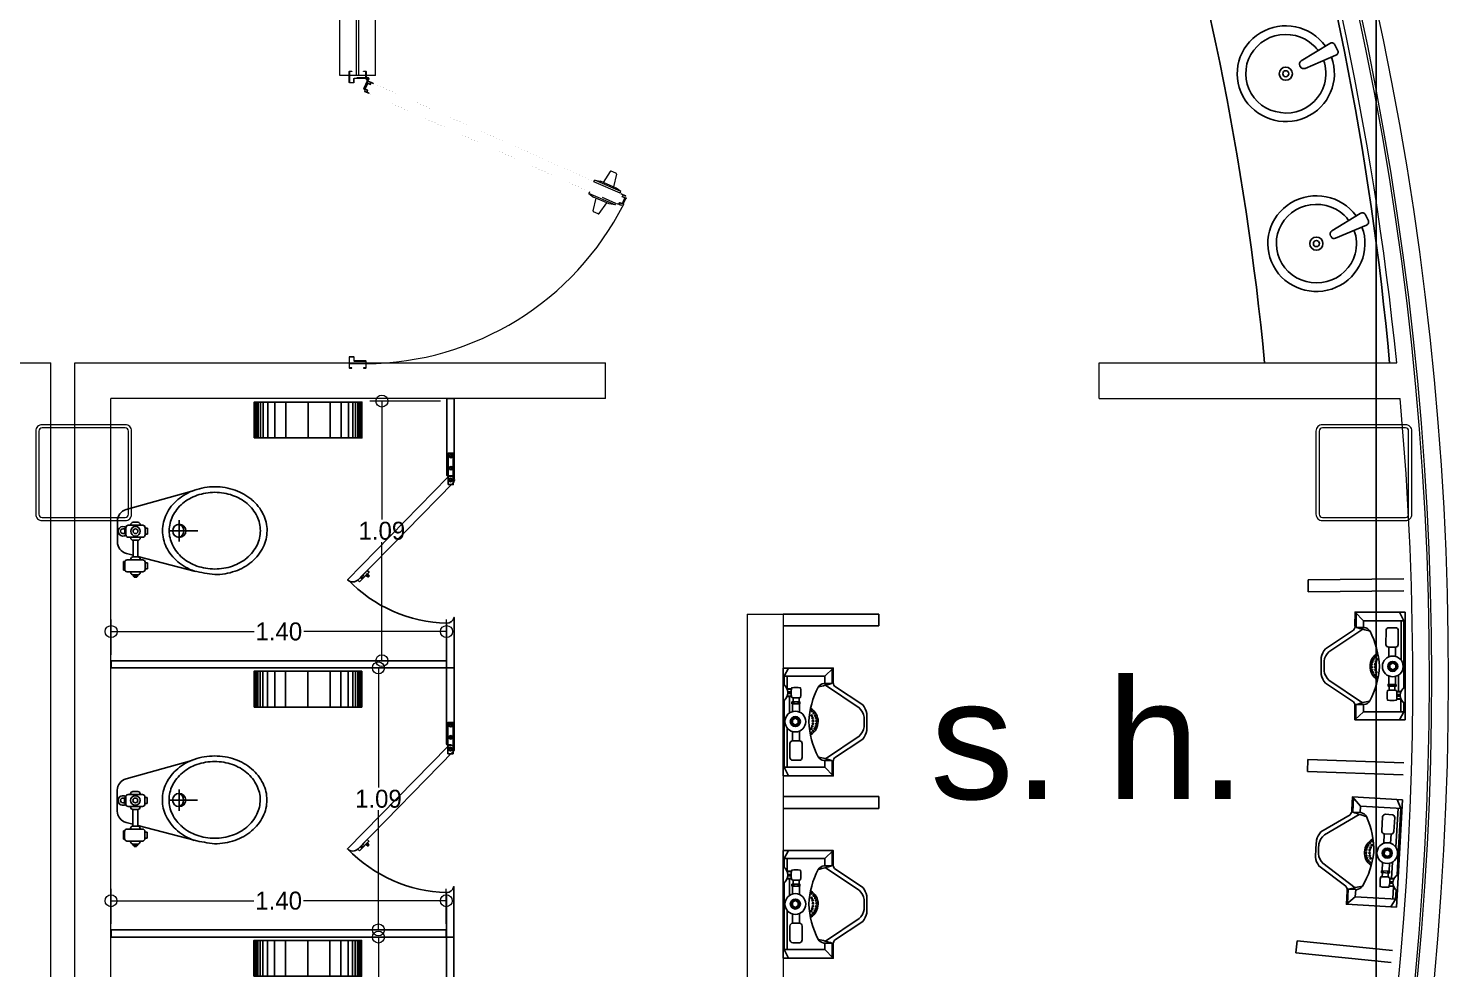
# Model space of a CAD drawing. Header units: millimetres. Extents: x 744843 to 745492, y 2520966 to 2521458.
# Drawn here: x 745466.91 to 745472.84, y 2521147.85 to 2521151.78 of the extents above; entities that cross this region are included whole.
import ezdxf

# ---------------------------------------------------------------- set-up
doc = ezdxf.new("R2010")
doc.units = ezdxf.units.MM
doc.header["$PDMODE"] = 35
doc.header["$PDSIZE"] = 1
for name, color, linetype, lineweight in [('A-Columnas_Secun', 74, 'Continuous', 20), ('A_Cotas_Interiores', 8, 'Continuous', 20), ('A_Muros', 30, 'Continuous', 20), ('A_Puertas', 8, 'Continuous', 0), ('A_Textos', 4, 'Continuous', 20), ('A_Ventanas', 4, 'Continuous', 20)]:
    doc.layers.add(name, color=color, linetype=linetype, lineweight=lineweight)
for name, color, linetype in [('A_Ejes', 8, 'Continuous'), ('A_Mamparas de Baño', 43, 'Continuous'), ('A_Muebles_fijos', 8, 'Continuous')]:
    doc.layers.add(name, color=color, linetype=linetype)
doc.styles.add('escal 300', font='arial.ttf', dxfattribs={"height": 0.5})
doc.dimstyles.new('EJES', dxfattribs={"dimtxt": 0.25, "dimasz": 0.25, "dimexe": 0.5, "dimexo": 0.25, "dimgap": 0.01, "dimtad": 0, "dimtih": 1, "dimtoh": 1, "dimzin": 4, "dimdsep": 46, "dimtxsty": 'Standard', "dimblk": 'ORIGIN', "dimcen": 0.09, "dimclrd": 8, "dimclre": 8, "dimclrt": 4, "dimadec": 1, "dimazin": 0, "dimtfac": 1, "dimtofl": 0, "dimtmove": 2, "dimatfit": 3, "dimfxl": 0.15, "dimtolj": 1, "dimtzin": 0, "dimlwd": -1, "dimlwe": -1, "dimarcsym": 0})

# ---------------------------------------------------------------- blocks, each defined once
blk = doc.blocks.new('MINGIT')
at = {"layer": 'A_Muebles_fijos'}
for p, q in [((0, 0.2246), (0, -0.2254)), ((0.0054, 0.1913), (0.0232, 0.2246)), ((0.0054, 0.1913), (0.0054, 0.1539)), ((0.017, 0.1913), (0.017, 0.139)), ((0.2095, 0.2246), (0.1742, 0.1913)), ((0.2051, 0.1611), (0.2051, 0.2221)), ((0.0172, 0.1384), (0.0353, 0.1384)), ((0.0177, 0.1372), (0.0353, 0.1372)), ((0.0205, 0.1254), (0.0341, 0.1254)), ((0.0205, 0.1192), (0.0341, 0.1192)), ((0.1742, 0.1611), (0.2051, 0.1611)), ((0.2095, 0.1694), (0.2051, 0.1611)), ((0.0054, 0.0908), (0.0054, 0.0013)), ((0.01, 0.0971), (0.01, 0.0971)), ((0.0172, 0.1062), (0.0353, 0.1062)), ((0.0177, 0.1074), (0.0353, 0.1074)), ((0.027, 0.1056), (0.027, 0.0373)), ((0.0397, 0.0432), (0.0397, 0.0762)), ((0.0404, 0.0762), (0.0404, 0.0838)), ((0.0421, 0.0838), (0.0421, 0.101)), ((0.0445, 0.0762), (0.0445, 0.0838)), ((0.0634, 0.0762), (0.0634, 0.0838)), ((0.067, 0.0838), (0.067, 0.101)), ((0.0676, 0.0762), (0.0676, 0.0838)), ((0.0683, 0.0413), (0.0683, 0.0762)), ((0.0054, 0.0013), (0.0054, -0.1887)), ((0.017, -0.0253), (0.017, -0.1887)), ((0.0397, -0.0792), (0.0397, -0.0406)), ((0.0683, -0.0791), (0.0683, -0.0387)), ((0.1742, -0.1618), (0.2051, -0.1618)), ((0.2051, -0.1618), (0.2051, -0.2228)), ((0.2095, -0.1702), (0.2051, -0.1618)), ((0.0054, -0.1887), (0.0232, -0.2254)), ((0.2095, -0.2254), (0.1742, -0.1887))]:
    blk.add_line(p, q, dxfattribs=at)
for points in [[(0, 0.2246), (0.2095, 0.2246), (0.2095, 0.1694, 0.210234), (0.2156, 0.1495), (0.333, 0.071, -0.126523), (0.35, 0.0355), (0.35, -0.0004)], [(0, 0.1913), (0.1742, 0.1913), (0.1742, 0.1611), (0.171, 0.1611, 0.203201), (0.1467, 0.1457, 0.099346), (0.1072, 0.0013, 6.040533)], [(0.3386, -0.0004), (0.3386, 0.0203, 0.17302), (0.3181, 0.0589), (0.1772, 0.1531)], [(0, -0.1887), (0.1742, -0.1887), (0.1742, -0.1618), (0.171, -0.1618, -0.203201), (0.1467, -0.1465, -0.102946), (0.1072, 0.0013, -6.040533)], [(0, -0.2254), (0.2095, -0.2254), (0.2095, -0.1702, -0.210234), (0.2156, -0.1503), (0.333, -0.0717, 0.126523), (0.35, -0.0362), (0.35, -0.0004)], [(0.3386, -0.0004), (0.3386, -0.021, -0.17302), (0.3181, -0.0597), (0.1772, -0.1538)]]:
    blk.add_lwpolyline(points, format="xyb", dxfattribs=at)
for points in [[(0.0361, 0.1018, 0.075396), (0.0729, 0.1018, 0.080058), (0.0729, 0.1428, 0.085946), (0.0361, 0.1428, 0.104118), (0.0361, 0.1018)], [(0.0799, -0.1487), (0.0799, -0.0907, 0.414214), (0.0683, -0.0791), (0.0405, -0.0791, 0.414214), (0.0289, -0.0907), (0.0289, -0.1487, 0.414214), (0.0405, -0.1603), (0.0683, -0.1603, 0.414214)]]:
    blk.add_lwpolyline(points, format="xyb", close=True, dxfattribs=at)
for points in [[(0.0373, 0.0762), (0.0373, 0.0838), (0.0707, 0.0838), (0.0707, 0.0762)], [(0.0514, 0.0157), (0.0389, 0.0085), (0.0389, -0.0059), (0.0514, -0.0131), (0.0638, -0.0059), (0.0638, 0.0085)]]:
    blk.add_lwpolyline(points, close=True, dxfattribs=at)
for centre, radius in [((0.0514, 0.0013), 0.0434), ((0.0514, 0.0013), 0.0209), ((0.0514, 0.0013), 0.0176), ((0.1197, 0.0267), 0.003), ((0.1201, 0.0458), 0.003), ((0.1235, 0.0166), 0.003), ((0.1254, 0.0045), 0.003), ((0.1284, 0.037), 0.003), ((0.1347, 0.0267), 0.003), ((0.1384, 0.0166), 0.003), ((0.1403, 0.0045), 0.003), ((0.1168, -0.0459), 0.003), ((0.1177, -0.0279), 0.003), ((0.1222, -0.018), 0.003), ((0.1248, -0.0076), 0.003), ((0.1256, -0.0377), 0.003), ((0.1327, -0.0279), 0.003), ((0.1371, -0.018), 0.003), ((0.1397, -0.0076), 0.003)]:
    blk.add_circle(centre, radius, dxfattribs=at)
for centre, radius, start, end in [((-0.0198, 0.1223), 0.0403, 299.33069, 60.66931), ((-0.0139, 0.8746), 0.7463, 282.43053, 287.06669), ((0.0816, 0.0013), 0.065, 301.75456, 57.79255), ((-0.0139, -0.8753), 0.7463, 72.93331, 77.56947)]:
    blk.add_arc(centre, radius, start, end, dxfattribs=at)
blk = doc.blocks.new('_Origin')
at = {"color": 0, "linetype": 'ByBlock', "lineweight": -2}
blk.add_line((0, 0), (-1, 0), dxfattribs=at)
blk.add_circle((0, 0), 0.5, dxfattribs=at)
blk = doc.blocks.new('*D260')
at = {"layer": 'A_Cotas_Interiores', "color": 8, "transparency": 16777216}
for p, q in [((745468.6326, 2521150.2185), (745468.3376, 2521150.2185)), ((745468.3876, 2521150.1685), (745468.3876, 2521149.7235)), ((745468.3876, 2521149.1835), (745468.3876, 2521149.6285)), ((745468.6326, 2521149.1335), (745468.3376, 2521149.1335))]:
    blk.add_line(p, q, dxfattribs=at)
at = {"layer": 'Defpoints', "color": 0, "transparency": 16777216}
for p in [(745468.3876, 2521150.2185), (745468.6576, 2521150.2185), (745468.6576, 2521149.1335)]:
    blk.add_point(p, dxfattribs=at)
at = {"layer": 'A_Cotas_Interiores', "color": 8, "transparency": 16777216, "xscale": 0.05, "yscale": 0.05, "zscale": 0.05}
for p, rotation in [((745468.3876, 2521150.2185), 90), ((745468.3876, 2521149.1335), 270)]:
    blk.add_blockref('_Origin', p, dxfattribs=dict(at, rotation=rotation))
at = {"layer": 'A_Cotas_Interiores', "color": 4, "transparency": 16777216, "insert": (745468.3876, 2521149.676), "char_height": 0.075, "attachment_point": 5}
blk.add_mtext('\\A1;1.09', dxfattribs=at)
blk = doc.blocks.new('Porta_rollo_planta')
at = {"layer": 'A_Muebles_fijos'}
for p, q in [((0.0043, -0.15), (0.0043, 0)), ((0.0095, -0.15), (0.0095, 0)), ((0.0166, -0.15), (0.0166, 0)), ((0.0262, -0.15), (0.0262, 0)), ((0.0372, -0.15), (0.0372, 0)), ((0.0566, -0.15), (0.0566, 0)), ((0.0869, -0.15), (0.0869, 0)), ((0.1321, -0.15), (0.1321, 0)), ((0.225, -0.15), (0.225, 0)), ((0.3179, -0.15), (0.3179, 0)), ((0.3631, -0.15), (0.3631, 0)), ((0.3934, -0.15), (0.3934, 0)), ((0.4128, -0.15), (0.4128, 0)), ((0.4238, -0.15), (0.4238, 0)), ((0.4334, -0.15), (0.4334, 0)), ((0.4405, -0.15), (0.4405, 0)), ((0.4457, -0.15), (0.4457, 0))]:
    blk.add_line(p, q, dxfattribs=at)
at = {"layer": 'A_Muebles_fijos', "ltscale": 0.0065}
blk.add_lwpolyline([(0.45, -0.15), (0.45, 0), (0, 0), (0, -0.15)], close=True, dxfattribs=at)
blk = doc.blocks.new('MUBA03PL')
at = {"layer": 'A_Muebles_fijos', "linetype": 'ByBlock'}
for p, q in [((0.0021, 0.1824), (0.0221, 0.1824)), ((0.0021, 0.1774), (0.0021, 0.1824)), ((0.0071, 0.1824), (0.0071, 0.1874)), ((0.0071, 0.1874), (0.0171, 0.1874)), ((0.0171, 0.1824), (0.0171, 0.1874)), ((0.0221, 0.1774), (0.0221, 0.1824)), ((-0.0379, 0.1574), (-0.0329, 0.1574)), ((-0.0379, 0.1574), (-0.0379, 0.1224)), ((-0.0379, 0.1224), (-0.0329, 0.1224)), ((-0.0329, 0.1549), (-0.0329, 0.1249)), ((-0.0229, 0.1649), (0.0421, 0.1649)), ((-0.0079, 0.1649), (-0.0079, 0.1674)), ((0.0021, 0.1774), (0.0221, 0.1774)), ((0.0321, 0.1649), (0.0321, 0.1674)), ((0.0521, 0.1549), (0.0521, 0.1249)), ((0.0521, 0.1524), (0.0621, 0.1524)), ((0.0521, 0.1274), (0.0621, 0.1274)), ((0.0621, 0.1524), (0.0621, 0.1274)), ((-0.0229, 0.1149), (0.0421, 0.1149)), ((-0.0079, 0.1149), (-0.0079, 0.1124)), ((0.0021, 0.1024), (0.0021, 0.0329)), ((0.0021, 0.1024), (0.0221, 0.1024)), ((0.0221, 0.1024), (0.0221, 0.0329)), ((0.0321, 0.1149), (0.0321, 0.1124)), ((-0.0403, 0.0054), (-0.0329, 0.0054)), ((-0.0329, 0.0079), (-0.0279, 0.0079)), ((-0.0329, 0.0079), (-0.0329, -0.0171)), ((-0.0279, 0.0104), (-0.0279, -0.0196)), ((-0.0179, 0.0204), (0.0421, 0.0204)), ((-0.0079, 0.0204), (-0.0079, 0.0229)), ((0.0021, 0.0329), (0.0221, 0.0329)), ((0.0321, 0.0204), (0.0321, 0.0229)), ((0.0521, 0.0104), (0.0521, -0.0196)), ((0.0521, 0.0079), (0.0621, 0.0079)), ((0.0621, 0.0079), (0.0621, -0.0171)), ((-0.0403, -0.0146), (-0.0329, -0.0146)), ((-0.0329, -0.0171), (-0.0279, -0.0171)), ((-0.0179, -0.0296), (0.0421, -0.0296)), ((-0.0079, -0.0296), (-0.0079, -0.0321)), ((0.0021, -0.0421), (0.0221, -0.0421)), ((0.0321, -0.0296), (0.0321, -0.0321)), ((0.0521, -0.0171), (0.0621, -0.0171))]:
    blk.add_line(p, q, dxfattribs=at)
at = {"layer": 'A_Muebles_fijos'}
for p, q in [((0.0221, 0.1004), (0.2627, 0.163)), ((-0.026, 0.0878), (0.0021, 0.0951)), ((-0.0633, -0.0473), (-0.0634, 0.0394)), ((0.1949, -0.0506), (0.1948, 0.0381)), ((0.1558, -0.0063), (0.2719, -0.0063)), ((-0.0268, -0.0954), (0.2474, -0.1722))]:
    blk.add_line(p, q, dxfattribs=at)
at = {"layer": 'A_Muebles_fijos', "linetype": 'ByBlock'}
for radius in [0.02, 0.01]:
    blk.add_circle((0.0121, -0.0046), radius, dxfattribs=at)
for centre, radius, start, end in [((-0.0229, 0.1549), 0.01, 90, 180), ((-0.0229, 0.1249), 0.01, 180, 270), ((0.0021, 0.1674), 0.01, 90, 180), ((0.0221, 0.1674), 0.01, 0, 90), ((0.0421, 0.1549), 0.01, 0, 90), ((0.0421, 0.1249), 0.01, 270, 0), ((0.0021, 0.1124), 0.01, 180, 270), ((0.0221, 0.1124), 0.01, 270, 360), ((-0.0403, -0.0046), 0.02, 51.65328, 308.35042), ((-0.0403, -0.0046), 0.01, 90, 273.71895), ((-0.0179, 0.0104), 0.01, 90, 180), ((0.0021, 0.0229), 0.01, 90, 180), ((0.0221, 0.0229), 0.01, 0, 90), ((0.0421, 0.0104), 0.01, 0, 90), ((-0.0179, -0.0196), 0.01, 180, 270), ((0.0021, -0.0321), 0.01, 180, 270), ((0.0221, -0.0321), 0.01, 270, 360), ((0.0421, -0.0196), 0.01, 270, 0)]:
    blk.add_arc(centre, radius, start, end, dxfattribs=at)
at = {"layer": 'A_Muebles_fijos'}
for centre, radius, start, end in [((-0.0134, 0.0395), 0.05, 104.59509, 180.06033), ((0.1845, -0.0063), 0.0293, 290.71534, 69.40531), ((-0.0133, -0.0472), 0.05, 180.06033, 254.34528)]:
    blk.add_arc(centre, radius, start, end, dxfattribs=at)
at = {"layer": 'A_Muebles_fijos', "extrusion": (0, 0, -1)}
for centre, major_axis, start_param, end_param in [((0.3106, -0.0222), (0.1338, -0.1338), 2.813062, 3.227029), ((0.3304, -0.0457), (0.1556, -0.1556), 3.227029, 3.590943), ((0.3321, -0.0405), (-0.1357, -0.1357), 1.655624, 2.019763), ((0.4731, -0.8453), (-0.7283, -0.7283), 2.145678, 2.22961), ((0.3433, -0.0726), (-0.1597, -0.1597), 2.019763, 2.355142), ((0.3433, -0.0827), (-0.1833, -0.1833), 2.355142, 2.690137), ((0.3433, -0.0726), (-0.1597, -0.1597), 2.355142, 2.69052), ((0.3545, -0.0405), (-0.1357, -0.1357), 2.69052, 3.054659), ((0.3562, -0.0457), (-0.1556, -0.1556), 2.690137, 3.054051), ((0.376, -0.0221), (0.1338, -0.1338), 4.624847, 5.038814), ((0.28, -0.0071), (-0.1097, -0.1097), 0.784345, 1.242266), ((0.3149, -0.0201), (0.1168, -0.1168), 2.812573, 3.226421), ((0.3716, -0.0201), (0.1168, -0.1168), 4.625455, 5.039303), ((0.4065, -0.007), (-0.1097, -0.1097), 3.468017, 3.925938), ((0.2884, -0.0071), (0.0959, -0.0959), 2.355142, 2.812573), ((0.1949, -0.0063), (-0.0194, -0.0194), 4.712389, 10.995574), ((0.3981, -0.007), (0.0959, -0.0959), 5.039303, 5.496734), ((0.28, -0.0071), (-0.1097, -0.1097), 0.326425, 0.784345), ((0.2884, -0.0071), (-0.0959, -0.0959), 0.326914, 0.784345), ((0.3981, -0.007), (-0.0959, -0.0959), 3.925938, 4.383369), ((0.4065, -0.007), (-0.1097, -0.1097), 3.925938, 4.383859), ((0.3105, 0.008), (0.1338, -0.1338), 1.483255, 1.897221), ((0.3149, 0.006), (-0.1168, -0.1168), -0.086934, 0.326914), ((0.3716, 0.006), (-0.1168, -0.1168), 4.383369, 4.797217), ((0.3759, 0.0081), (-0.1338, -0.1338), 4.383859, 4.797825), ((0.3303, 0.0316), (0.1556, -0.1556), 1.11934, 1.483255), ((0.332, 0.0264), (-0.1357, -0.1357), -0.451073, -0.086934), ((0.3432, 0.0686), (0.1833, -0.1833), 0.784345, 1.11934), ((0.3432, 0.0585), (-0.1597, -0.1597), -0.786451, -0.451073), ((0.3432, 0.0585), (0.1597, -0.1597), 0.448967, 0.784345), ((0.3432, 0.0686), (0.1833, -0.1833), 0.44935, 0.784345), ((0.3544, 0.0264), (0.1357, -0.1357), 0.084828, 0.448967), ((0.3561, 0.0316), (-0.1556, -0.1556), -1.48536, -1.121446)]:
    blk.add_ellipse(centre, major_axis=major_axis, ratio=1, start_param=start_param, end_param=end_param, dxfattribs=at)
blk = doc.blocks.new('A-Mamparas_109_140')
at = {"layer": 'A_Mamparas de Baño', "color": 8}
for p, q in [((1.0514, 0.3883), (1.0585, 0.3813)), ((1.076, 0.3821), (1.0682, 0.3898))]:
    blk.add_line(p, q, dxfattribs=at)
at = {"layer": 'A_Mamparas de Baño', "ltscale": 0.0065}
for points in [[(1.4334, 0.792), (1.4334, 0.792), (1.4334, 1.125), (1.4021, 1.125), (1.4021, 0.8054, 0.414214), (1.4046, 0.8029), (1.4178, 0.8029)], [(1.4294, 0.775, 1.037269), (1.4065, 0.7963), (0.9879, 0.368, 0.414214), (1.0321, 0.3685), (1.4294, 0.775)], [(1.4327, 0), (1.4014, 0, -0.414214), (1.4014, 0), (1.4014, 0.0213), (1.4014, 0.1863, 0.342838), (1.4327, 0.2106), (1.4327, 0)]]:
    blk.add_lwpolyline(points, format="xyb", dxfattribs=at)
at = {"layer": 'A_Mamparas de Baño', "color": 8}
for points in [[(1.4076, 0.766), (1.4293, 0.766), (1.4293, 0.8968), (1.4076, 0.8968)], [(1.0377, 0.36), (1.0305, 0.367), (1.07, 0.4074), (1.0772, 0.4004)], [(1.0377, 0.36), (1.0305, 0.367), (1.0514, 0.3883), (1.0585, 0.3813)]]:
    blk.add_lwpolyline(points, close=True, dxfattribs=at)
at = {"layer": 'A_Mamparas de Baño', "color": 8, "ltscale": 0.0065}
blk.add_lwpolyline([(1.4178, 0.8029, -0.315425), (1.4334, 0.792)], format="xyb", dxfattribs=at)
at = {"layer": 'A_Mamparas de Baño', "color": 8}
for points in [[(1.079, 0.3852, -0.135901), (1.0715, 0.3947), (1.0715, 0.3947), (1.0633, 0.3863, -0.135901), (1.073, 0.3791)], [(1.076, 0.3821, 0.129662), (1.0712, 0.3929), (1.0651, 0.3866, 0.129662), (1.076, 0.3821)]]:
    blk.add_lwpolyline(points, format="xyb", close=True, dxfattribs=at)
at = {"layer": 'A_Mamparas de Baño', "ltscale": 0.0065}
blk.add_lwpolyline([(1.4008, 0), (0, 0), (0, 0.03), (1.4008, 0.03)], close=True, dxfattribs=at)
at = {"layer": 'A_Mamparas de Baño', "color": 8}
for centre, radius in [((1.4192, 0.8858), 0.00744), ((1.4192, 0.8345), 0.00744), ((1.4192, 0.8858), 0.004), ((1.4192, 0.8345), 0.004), ((1.4178, 0.7855), 0.00744), ((1.4178, 0.7855), 0.004), ((1.0473, 0.377), 0.004)]:
    blk.add_circle(centre, radius, dxfattribs=at)
blk.add_arc((1.4169, 0.7797), 0.5936, 223.82167, 268.50902, dxfattribs=at)
at = {"layer": 'A_Muebles_fijos', "xscale": -1}
blk.add_blockref('Porta_rollo_planta', (1.0474, 1.111), dxfattribs=at)
at = {"layer": 'A_Muebles_fijos', "xscale": -1, "rotation": 180}
blk.add_blockref('MUBA03PL', (0.0896, 0.5662), dxfattribs=at)
blk = doc.blocks.new('*D264')
at = {"layer": 'A_Cotas_Interiores', "color": 8, "transparency": 16777216}
for p, q in [((745467.2568, 2521149.1585), (745467.2568, 2521149.3052)), ((745468.6576, 2521149.1585), (745468.6576, 2521149.3052)), ((745467.3068, 2521149.2552), (745467.8535, 2521149.2552)), ((745468.6076, 2521149.2552), (745468.061, 2521149.2552))]:
    blk.add_line(p, q, dxfattribs=at)
at = {"layer": 'Defpoints', "color": 0, "transparency": 16777216}
for p in [(745467.2568, 2521149.2552), (745467.2568, 2521149.1335), (745468.6576, 2521149.1335)]:
    blk.add_point(p, dxfattribs=at)
at = {"layer": 'A_Cotas_Interiores', "color": 8, "transparency": 16777216, "xscale": 0.05, "yscale": 0.05, "zscale": 0.05}
for p, rotation in [((745467.2568, 2521149.2552), 179.9999948954826), ((745468.6576, 2521149.2552), 359.9999948954826)]:
    blk.add_blockref('_Origin', p, dxfattribs=dict(at, rotation=rotation))
at = {"layer": 'A_Cotas_Interiores', "color": 4, "transparency": 16777216, "insert": (745467.9572, 2521149.2552), "char_height": 0.075, "attachment_point": 5}
blk.add_mtext('\\A1;1.40', dxfattribs=at)
blk = doc.blocks.new('*D265')
at = {"layer": 'A_Cotas_Interiores', "color": 8, "transparency": 16777216}
for p, q in [((745467.2561, 2521148.0335), (745467.2561, 2521148.1802)), ((745468.6569, 2521148.0335), (745468.6569, 2521148.1802)), ((745467.3061, 2521148.1302), (745467.8528, 2521148.1302)), ((745468.6069, 2521148.1302), (745468.0603, 2521148.1302))]:
    blk.add_line(p, q, dxfattribs=at)
at = {"layer": 'Defpoints', "color": 0, "transparency": 16777216}
for p in [(745467.2561, 2521148.1302), (745467.2561, 2521148.0085), (745468.6569, 2521148.0085)]:
    blk.add_point(p, dxfattribs=at)
at = {"layer": 'A_Cotas_Interiores', "color": 8, "transparency": 16777216, "xscale": 0.05, "yscale": 0.05, "zscale": 0.05}
for p, rotation in [((745467.2561, 2521148.1302), 179.9999948954826), ((745468.6569, 2521148.1302), 359.9999948954826)]:
    blk.add_blockref('_Origin', p, dxfattribs=dict(at, rotation=rotation))
at = {"layer": 'A_Cotas_Interiores', "color": 4, "transparency": 16777216, "insert": (745467.9565, 2521148.1302), "char_height": 0.075, "attachment_point": 5}
blk.add_mtext('\\A1;1.40', dxfattribs=at)
blk = doc.blocks.new('*D266')
at = {"layer": 'A_Cotas_Interiores', "color": 8, "transparency": 16777216}
for p, q in [((745468.3524, 2521147.9785), (745468.3232, 2521147.9785)), ((745468.3732, 2521147.9285), (745468.3732, 2521147.4785)), ((745468.3732, 2521146.9335), (745468.3732, 2521147.3835)), ((745468.3524, 2521146.8835), (745468.3232, 2521146.8835))]:
    blk.add_line(p, q, dxfattribs=at)
at = {"layer": 'Defpoints', "color": 0, "transparency": 16777216}
for p in [(745468.3732, 2521147.9785), (745468.3774, 2521147.9785), (745468.3774, 2521146.8835)]:
    blk.add_point(p, dxfattribs=at)
at = {"layer": 'A_Cotas_Interiores', "color": 8, "transparency": 16777216, "xscale": 0.05, "yscale": 0.05, "zscale": 0.05}
for p, rotation in [((745468.3732, 2521147.9785), 90), ((745468.3732, 2521146.8835), 270)]:
    blk.add_blockref('_Origin', p, dxfattribs=dict(at, rotation=rotation))
at = {"layer": 'A_Cotas_Interiores', "color": 4, "transparency": 16777216, "insert": (745468.3732, 2521147.431), "char_height": 0.075, "attachment_point": 5}
blk.add_mtext('\\A1;1.09', dxfattribs=at)
blk = doc.blocks.new('*D267')
at = {"layer": 'A_Cotas_Interiores', "color": 8, "transparency": 16777216}
for p, q in [((745468.3524, 2521149.1035), (745468.3232, 2521149.1035)), ((745468.3732, 2521149.0535), (745468.3732, 2521148.6035)), ((745468.3732, 2521148.0585), (745468.3732, 2521148.5085)), ((745468.3524, 2521148.0085), (745468.3232, 2521148.0085))]:
    blk.add_line(p, q, dxfattribs=at)
at = {"layer": 'Defpoints', "color": 0, "transparency": 16777216}
for p in [(745468.3732, 2521149.1035), (745468.3774, 2521149.1035), (745468.3774, 2521148.0085)]:
    blk.add_point(p, dxfattribs=at)
at = {"layer": 'A_Cotas_Interiores', "color": 8, "transparency": 16777216, "xscale": 0.05, "yscale": 0.05, "zscale": 0.05}
for p, rotation in [((745468.3732, 2521149.1035), 90), ((745468.3732, 2521148.0085), 270)]:
    blk.add_blockref('_Origin', p, dxfattribs=dict(at, rotation=rotation))
at = {"layer": 'A_Cotas_Interiores', "color": 4, "transparency": 16777216, "insert": (745468.3732, 2521148.556), "char_height": 0.075, "attachment_point": 5}
blk.add_mtext('\\A1;1.09', dxfattribs=at)
blk = doc.blocks.new('lavabo_d')
at = {"layer": 'A_Muebles_fijos'}
blk.add_lwpolyline([(0.1207, 0.2053, -0.440887), (0.1265, 0.1834), (0.0532, 0.0645, -0.388034), (0.0333, 0.0592), (0.0293, 0.0613, -0.388034), (0.0222, 0.0806), (0.0773, 0.209, -0.440887), (0.0985, 0.2167)], format="xyb", close=True, dxfattribs=at)
for radius in [0.0275, 0.0125]:
    blk.add_circle((0, 0), radius, dxfattribs=at)
blk.add_ellipse((0, 0.0001), major_axis=(0, 0.203), ratio=0.985222, start_param=-0.354571, end_param=5.666741, dxfattribs=at)
blk.add_open_spline([(0.0569, 0.1572), (0.025, 0.1692), (-0.0104, 0.1708), (-0.0982, 0.1465), (-0.144, 0.1), (-0.1738, -0.0126), (-0.1571, -0.0765), (-0.0766, -0.1591), (-0.0146, -0.1765), (0.0958, -0.1478), (0.1423, -0.1021), (0.1739, 0.0101), (0.1582, 0.0742), (0.1113, 0.1238), (0.1034, 0.1308), (0.0949, 0.1369)], degree=3, knots=[-0.354571, -0.354571, -0.354571, -0.354571, 0.266218, 0.266218, 1.308219, 1.308219, 2.35022, 2.35022, 3.39222, 3.39222, 4.434221, 4.434221, 5.476221, 5.476221, 5.666741, 5.666741, 5.666741, 5.666741], dxfattribs=at)
blk = doc.blocks.new('puerta 120')
at = {"layer": 'A_Puertas'}
for p, q in [((0.4962, 1.0697), (0.4939, 1.0706)), ((0.4079, 1.0464), (0.3994, 1.0269)), ((0.401, 1.0219), (0.446, 0.9924)), ((0.4114, 1.0483), (0.4653, 1.0366)), ((0.4843, 1.0667), (0.4367, 0.9574)), ((0.4696, 1.0466), (0.4414, 0.9818)), ((0.491, 1.0638), (0.4434, 0.9545)), ((0.4843, 1.0667), (0.4696, 1.0466)), ((0.491, 1.0638), (0.4843, 1.0667)), ((0.5404, 1.0423), (0.4929, 0.933)), ((0.5357, 1.0179), (0.5075, 0.9531)), ((0.5337, 1.0452), (0.5097, 0.9899)), ((0.5404, 1.0423), (0.5338, 1.0451)), ((0.5342, 1.0504), (0.5357, 1.0497)), ((0.5404, 1.0423), (0.5357, 1.0179)), ((0.4367, 0.9574), (0.4414, 0.9818)), ((0.4434, 0.9545), (0.4367, 0.9574)), ((0.4929, 0.933), (0.5075, 0.9531)), ((0.5644, 0.9508), (0.5121, 0.9637)), ((0.5766, 0.9764), (0.5314, 1.0079)), ((0.5777, 0.9726), (0.5692, 0.953)), ((0.4862, 0.9359), (0.4929, 0.933)), ((0, 0.0011), (0, -0.0666)), ((0.0095, 0.0044), (0.0095, 0.0022)), ((0.0095, 0.0011), (0.0095, -0.036)), ((0.011, 0.0034), (0.011, 0.0022)), ((0.011, 0.0011), (0.011, -0.036)), ((0.0196, 0.0079), (0.0554, -0.0077)), ((0.0197, 0.0096), (0.056, -0.0062)), ((0.0317, 0.0325), (0.0238, 0.0143)), ((0.0254, 0.015), (0.0289, 0.0229)), ((0.0289, 0.0229), (0.0357, 0.02)), ((0.0293, 0.0241), (0.0328, 0.032)), ((0.0373, 0.0206), (0.0293, 0.0241)), ((0.0357, 0.02), (0.0297, 0.0063)), ((0.0297, 0.0063), (0.0559, -0.005)), ((0.0328, 0.032), (0.0313, 0.0327)), ((0.0328, 0.032), (0.0317, 0.0325)), ((0.0324, 0.0092), (0.0373, 0.0206)), ((0.0562, -0.0011), (0.0324, 0.0092)), ((0.0559, -0.005), (0.0618, 0.0086)), ((0.0612, 0.0102), (0.0562, -0.0011)), ((0.0691, 0.0068), (0.0612, 0.0102)), ((0.0618, 0.0086), (0.0686, 0.0056)), ((0.0686, 0.0056), (0.0652, -0.0023)), ((0.0658, -0.004), (0.0737, 0.0142)), ((0.0726, 0.0147), (0.0691, 0.0068)), ((0.0726, 0.0147), (0.0741, 0.0141)), ((0.0737, 0.0142), (0.0726, 0.0147)), ((1.2041, 0.0012), (1.2041, -0.0666)), ((0.0095, -0.036), (0.0096, -0.0361)), ((0.0096, -0.0361), (0.0109, -0.0361)), ((0.0109, -0.0361), (0.011, -0.036)), ((0.0556, -0.0076), (0.0561, -0.0064)), ((0.0561, -0.0064), (0.056, -0.0062))]:
    blk.add_line(p, q, dxfattribs=at)
at = {"layer": 'A_Puertas', "const_width": 0.0000614}
for points in [[(0.0275, 0.0167), (0.026, 0.0134, -1), (0.0238, 0.0143), (0.4861, 1.0514), (0.5013, 1.0864, -1), (0.5035, 1.0854), (0.502, 1.082), (0.5025, 1.0818), (0.504, 1.0852, 1), (0.5007, 1.0866), (0.4855, 1.0517), (0.0233, 0.0145, 1), (0.0265, 0.0131), (0.028, 0.0165)], [(0.065, 0.0004), (0.0635, -0.003, 1), (0.0658, -0.0039), (0.528, 1.0332), (0.5432, 1.0681, 1), (0.541, 1.0691), (0.5395, 1.0657), (0.539, 1.0659), (0.5405, 1.0693, -1), (0.5437, 1.0679), (0.5285, 1.0329), (0.0663, -0.0042, -1), (0.063, -0.0027), (0.0645, 0.0006)]]:
    blk.add_lwpolyline(points, format="xyb", close=True, dxfattribs=at)
at = {"layer": 'A_Puertas'}
for points in [[(0.5347, 1.0732), (0.5108, 1.0836), (0.5059, 1.0722), (0.4979, 1.0757), (0.4944, 1.0677), (0.4933, 1.0682), (0.5012, 1.0864, -2.414214), (0.5019, 1.0848), (0.4984, 1.0768), (0.5052, 1.0738), (0.5121, 1.0897), (0.5133, 1.0892), (0.5123, 1.087), (0.5362, 1.0766), (0.5371, 1.0789), (0.5383, 1.0784), (0.5314, 1.0625), (0.5382, 1.0595), (0.5416, 1.0674, -2.414214), (0.5433, 1.0681), (0.5354, 1.0499), (0.5342, 1.0504), (0.5377, 1.0584), (0.5297, 1.0618)], [(-0.0184, -0.0088), (-0.0184, 0.001, -0.414214), (-0.0172, 0.0022), (0.011, 0.0022, -0.414214), (0.0123, 0.001), (0.0123, -0.0469, 0.414214), (0.0135, -0.0481), (0.0282, -0.0481, -0.414214), (0.0295, -0.0493), (0.0295, -0.0665, -0.414214), (0.0282, -0.0677), (-0.0172, -0.0677, -0.414214), (-0.0184, -0.0665), (-0.0184, -0.0567), (-0.0173, -0.0567), (-0.0173, -0.0665, 0.414214), (-0.0172, -0.0666), (0.0282, -0.0666, 0.414214), (0.0284, -0.0665), (0.0284, -0.0493, 0.414214), (0.0282, -0.0492), (0.0135, -0.0492, -0.414214), (0.0112, -0.0469), (0.0112, 0.001, 0.414214), (0.011, 0.0011), (-0.0172, 0.0011, 0.414214), (-0.0173, 0.001), (-0.0173, -0.0088)], [(1.2226, -0.0088), (1.2226, 0.0011, 0.414214), (1.2213, 0.0023), (1.1931, 0.0023, 0.414214), (1.1919, 0.0011), (1.1919, -0.0468, -0.414214), (1.1906, -0.048), (1.1759, -0.048, 0.414214), (1.1747, -0.0493), (1.1747, -0.0665, 0.414214), (1.1759, -0.0677), (1.2213, -0.0677, 0.414214), (1.2226, -0.0665), (1.2226, -0.0566), (1.2214, -0.0566), (1.2214, -0.0665, -0.414214), (1.2213, -0.0666), (1.1759, -0.0666, -0.414214), (1.1758, -0.0665), (1.1758, -0.0493, -0.414214), (1.1759, -0.0491), (1.1906, -0.0491, 0.414214), (1.193, -0.0468), (1.193, 0.0011, -0.414214), (1.1931, 0.0012), (1.2213, 0.0012, -0.414214), (1.2214, 0.0011), (1.2214, -0.0088)]]:
    blk.add_lwpolyline(points, format="xyb", close=True, dxfattribs=at)
blk.add_circle((0.0135, 0.0091), 0.00248, dxfattribs=at)
for centre, radius, start, end in [((-0.0159, -0.0087), 1.2201, 0.51479, 63.01508), ((0.4035, 1.0254), 0.00434, 160.49399, 235.18235), ((0.4107, 1.0453), 0.00307, 77.51541, 158.65095), ((0.5653, 0.955), 0.00434, 257.78993, 332.47829), ((0.5749, 0.9739), 0.00307, 334.32133, 55.45687), ((0.0135, 0.0091), 0.0062, 246.35319, 229.45476), ((0.0249, 0.0138), 0.00124, 156.48614, 66.48614), ((0.0647, -0.0035), 0.00124, 66.48614, 336.48614)]:
    blk.add_arc(centre, radius, start, end, dxfattribs=at)

msp = doc.modelspace()

# ---------------------------------------------------------------- linework, layer by layer
at = {"layer": 'A-Columnas_Secun'}
for points in [[(745467.3424, 2521150.0929), (745467.3424, 2521150.0929, 0.414214), (745467.3157, 2521150.1196), (745466.9686, 2521150.1196, 0.414214), (745466.9419, 2521150.0929), (745466.9419, 2521149.7458, 0.414214), (745466.9686, 2521149.7191), (745467.3157, 2521149.7191, 0.414214), (745467.3424, 2521149.7458), (745467.3424, 2521150.0929)], [(745472.6904, 2521150.0929), (745472.6904, 2521150.0929, 0.414214), (745472.6637, 2521150.1196), (745472.3166, 2521150.1196, 0.414214), (745472.2899, 2521150.0929), (745472.2899, 2521149.7458, 0.414214), (745472.3166, 2521149.7191), (745472.6637, 2521149.7191, 0.414214), (745472.6904, 2521149.7458), (745472.6904, 2521150.0929)]]:
    msp.add_lwpolyline(points, format="xyb", dxfattribs=at)
for points in [[(745467.329, 2521150.0929, 0.414214), (745467.3157, 2521150.1062), (745466.9686, 2521150.1062, 0.414214), (745466.9552, 2521150.0929), (745466.9552, 2521149.7458, 0.414214), (745466.9686, 2521149.7325), (745467.3157, 2521149.7325, 0.414214), (745467.329, 2521149.7458)], [(745472.677, 2521150.0929, 0.414214), (745472.6637, 2521150.1062), (745472.3166, 2521150.1062, 0.414214), (745472.3033, 2521150.0929), (745472.3033, 2521149.7458, 0.414214), (745472.3166, 2521149.7325), (745472.6637, 2521149.7325, 0.414214), (745472.677, 2521149.7458)]]:
    msp.add_lwpolyline(points, format="xyb", close=True, dxfattribs=at)
at = {"layer": 'A_Ejes'}
msp.add_line((745472.5517, 2521057.8508), (745472.539, 2521173.1376), dxfattribs=at)
at = {"layer": 'A_Mamparas de Baño', "ltscale": 0.0065}
for p, q in [((745472.657, 2521149.4757), (745472.2571, 2521149.471)), ((745472.2577, 2521149.4211), (745472.2571, 2521149.471)), ((745472.6576, 2521149.4257), (745472.2577, 2521149.4211)), ((745470.0635, 2521149.3285), (745470.4635, 2521149.3285)), ((745470.4635, 2521149.2785), (745470.4635, 2521149.3285)), ((745470.0635, 2521149.2785), (745470.4635, 2521149.2785)), ((745472.2549, 2521148.6698), (745472.2565, 2521148.7198)), ((745472.6563, 2521148.7071), (745472.2565, 2521148.7198)), ((745472.6547, 2521148.6571), (745472.2549, 2521148.6698)), ((745470.0635, 2521148.566), (745470.4635, 2521148.566)), ((745470.0635, 2521148.516), (745470.4635, 2521148.516)), ((745470.4635, 2521148.516), (745470.4635, 2521148.566)), ((745472.2059, 2521147.9129), (745472.211, 2521147.9626)), ((745472.6089, 2521147.9222), (745472.211, 2521147.9626)), ((745472.6039, 2521147.8725), (745472.2059, 2521147.9129))]:
    msp.add_line(p, q, dxfattribs=at)
at = {"layer": 'A_Muebles_fijos'}
msp.add_lwpolyline([(745472.075, 2521150.3785), (745472.075, 2521150.3785, 0.053244), (745471.5689, 2521152.8613, 0.051864)], format="xyb", dxfattribs=at)
msp.add_open_spline([(745472.5973, 2521150.3785), (745472.5179, 2521151.252), (745472.3459, 2521152.1166), (745472.0577, 2521153.0412), (745472.0295, 2521153.1282), (745472.0004, 2521153.2149)], degree=3, knots=[-3.0547057, -3.0547057, -3.0547057, -3.0547057, -2.8432012, -2.8432012, -2.8211449, -2.8211449, -2.8211449, -2.8211449], dxfattribs=at)
at = {"layer": 'A_Muros'}
for p, q in [((745468.2116, 2521151.5785), (745468.2116, 2521159.4137)), ((745468.3616, 2521151.5785), (745468.3616, 2521153.4113)), ((745468.3616, 2521151.5785), (745468.2116, 2521151.5785)), ((745465.4142, 2521150.3785), (745467.0052, 2521150.3785)), ((745467.0052, 2521143.9285), (745467.0052, 2521150.3785)), ((745467.1052, 2521143.9285), (745467.1052, 2521150.3785)), ((745467.1052, 2521150.3785), (745469.3217, 2521150.3785)), ((745469.3217, 2521150.2285), (745469.3217, 2521150.3785)), ((745471.3845, 2521150.2285), (745471.3845, 2521150.3785)), ((745471.3845, 2521150.3785), (745472.6274, 2521150.3785)), ((745467.2552, 2521143.9285), (745467.2552, 2521150.2285)), ((745469.3217, 2521150.2285), (745467.2552, 2521150.2285)), ((745471.3846, 2521150.2285), (745472.6417, 2521150.2285)), ((745469.9135, 2521149.3285), (745469.9135, 2521143.9285)), ((745469.9135, 2521149.3285), (745470.0635, 2521149.3285)), ((745470.0635, 2521149.3285), (745470.0635, 2521143.9285))]:
    msp.add_line(p, q, dxfattribs=at)
for radius, start, end in [(13.2223, 280.49186, 20.28297), (13.0723, 5.78293, 18.71445), (13.0723, 280.61365, 5.12249)]:
    msp.add_arc((745459.6216, 2521149.0614), radius, start, end, dxfattribs=at)
at = {"layer": 'A_Ventanas'}
for p, q in [((745468.2799, 2521159.482), (745468.2799, 2521151.5785)), ((745468.2897, 2521153.4876), (745468.2897, 2521151.5785))]:
    msp.add_line(p, q, dxfattribs=at)
for radius, end in [(13.1423, 19.25124), (13.1523, 19.3756)]:
    msp.add_arc((745459.6216, 2521149.0614), radius, 280.54836, end, dxfattribs=at)

# ---------------------------------------------------------------- block references
at = {"layer": 'A_Mamparas de Baño'}
for p in [(745467.2568, 2521149.1035), (745467.2561, 2521147.9785), (745467.2554, 2521146.8535)]:
    msp.add_blockref('A-Mamparas_109_140', p, dxfattribs=at)
at = {"layer": 'A_Muebles_fijos', "xscale": -1, "rotation": 270}
for p in [(745472.1637, 2521151.5866), (745472.2915, 2521150.8764)]:
    msp.add_blockref('lavabo_d', p, dxfattribs=at)
at = {"layer": 'A_Muebles_fijos'}
for p, rotation in [((745472.6622, 2521149.1107), 179.9275094878541), ((745472.639, 2521148.3275), 176.7112308688875)]:
    msp.add_blockref('MINGIT', p, dxfattribs=dict(at, rotation=rotation))
for p in [(745470.0635, 2521148.8776), (745470.0635, 2521148.1151)]:
    msp.add_blockref('MINGIT', p, dxfattribs=at)
at = {"layer": 'A_Puertas', "rotation": 270}
msp.add_blockref('puerta 120', (745468.3193, 2521151.5785), dxfattribs=at)

# ---------------------------------------------------------------- texts
at = {"layer": 'A_Textos', "ltscale": 0.1, "insert": (745471.338, 2521149.0553), "char_height": 0.5, "width": 2.873594, "attachment_point": 2, "rotation": 0, "style": 'escal 300'}
msp.add_mtext('s. h.', dxfattribs=at)

# ---------------------------------------------------------------- dimensions: what is measured, and where the dimension line sits
at = {"layer": 'A_Cotas_Interiores'}
for p1, p2, distance, picture, middle in [((745468.6576216172, 2521149.133529739), (745468.6576216179, 2521150.218529738), 0.2700380099, '*D260', (745468.3875836076, 2521149.676029739)), ((745468.6576, 2521149.1335), (745467.2568, 2521149.1335), -0.1216, '*D264', (745467.9572, 2521149.2552)), ((745468.3773701463, 2521148.008529739), (745468.3773701463, 2521149.1035297392), 0.0041577917, '*D267', (745468.3732123541, 2521148.5560297389)), ((745468.6569, 2521148.0085), (745467.2561, 2521148.0085), -0.1216, '*D265', (745467.9565, 2521148.1302)), ((745468.3773701463, 2521146.8835297399), (745468.3773701463, 2521147.9785297401), 0.0041577917, '*D266', (745468.3732123541, 2521147.4310297398))]:
    dim = msp.add_aligned_dim(p1=p1, p2=p2, distance=distance, dimstyle='EJES', override={"dimtxt": 0.075, "dimasz": 0.05, "dimexe": 0.05, "dimexo": 0.025, "dimfxl": 1.25}, dxfattribs=at)
    dim.commit()
    dim.dimension.update_dxf_attribs({"geometry": picture, "text_midpoint": middle})

doc.saveas('drawing.dxf')
